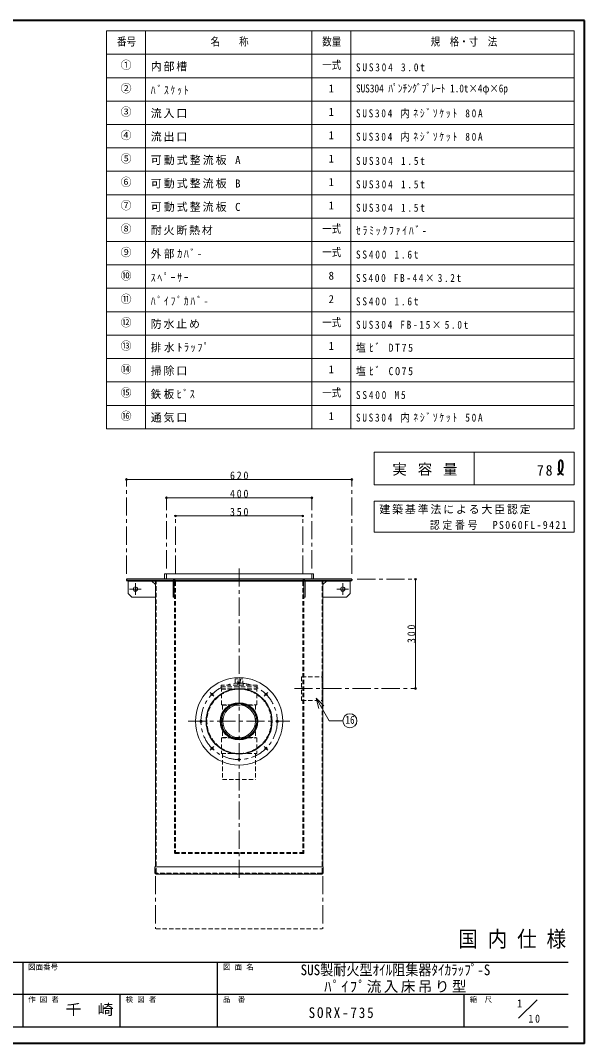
# Model space of a CAD drawing. Units: millimetres at full size, sheet at 1:10. Extents: x -2114 to 1936, y -1399 to 1411.
# Drawn here: x 385 to 1936, y -1399 to 1411 of the extents above; entities that cross this region are included whole.
import ezdxf
from ezdxf.enums import TextEntityAlignment as Align

# ---------------------------------------------------------------- set-up
doc = ezdxf.new("R2010")
doc.units = ezdxf.units.MM
doc.header["$LTSCALE"] = 10
doc.header["$PDMODE"] = 32
doc.header["$PDSIZE"] = 5
doc.linetypes.add('CHAIN1', pattern=[8, 5, -1, 1, -1])
doc.linetypes.add('DASHED1', pattern=[1.8, 1.2, -0.6])
doc.layers.add('0-0_ﾚｲﾔ1', color=4, linetype='Continuous', lineweight=9)
doc.styles.add('ＭＳ ゴシック', font='')
doc.styles.get('ＭＳ ゴシック').set_extended_font_data('MS Gothic')

msp = doc.modelspace()

# ---------------------------------------------------------------- linework, layer by layer
at = {"layer": '0-0_ﾚｲﾔ1', "color": 1, "lineweight": 40}
for p, q in [((1936.08, 1411.36), (-2113.92, 1411.36)), ((1936.08, -1398.64), (1936.08, 1411.36)), ((1936.08, -1398.64), (-2113.92, -1398.64))]:
    msp.add_line(p, q, dxfattribs=at)
at = {"layer": '0-0_ﾚｲﾔ1', "color": 3, "lineweight": 18}
for p, q in [((1907.51, 1382.79), (621.79, 1382.79)), ((728.94, 289.94), (728.94, 1382.79)), ((1186.08, 289.94), (1186.08, 1382.79)), ((1293.22, 289.94), (1293.22, 1382.79)), ((1907.51, 289.94), (1907.51, 1382.79)), ((1907.51, 1318.51), (621.79, 1318.51)), ((1907.51, 1254.22), (621.79, 1254.22)), ((1907.51, 1189.94), (621.79, 1189.94)), ((1907.51, 1125.65), (621.79, 1125.65)), ((1907.51, 1061.36), (621.79, 1061.36)), ((1907.51, 997.08), (621.79, 997.08)), ((1907.51, 932.79), (621.79, 932.79)), ((1907.51, 868.51), (621.79, 868.51)), ((1907.51, 804.22), (621.79, 804.22)), ((1907.51, 739.94), (621.79, 739.94)), ((1907.51, 675.65), (621.79, 675.65)), ((1907.51, 611.36), (621.79, 611.36)), ((1907.51, 547.08), (621.79, 547.08)), ((1907.51, 482.79), (621.79, 482.79)), ((1907.51, 418.51), (621.79, 418.51)), ((1907.51, 354.22), (621.79, 354.22)), ((1357.51, 225.65), (1907.51, 225.65)), ((1357.51, 135.65), (1357.51, 225.65)), ((1632.51, 225.65), (1632.51, 135.65)), ((1907.51, 135.65), (1907.51, 225.65)), ((1357.51, 135.65), (1907.51, 135.65)), ((1357.51, 91.36), (1907.51, 91.36)), ((1357.51, 5.65), (1357.51, 91.36)), ((1907.51, 5.65), (1907.51, 91.36)), ((1357.51, 5.65), (1907.51, 5.65))]:
    msp.add_line(p, q, dxfattribs=at)
at = {"layer": '0-0_ﾚｲﾔ1', "linetype": 'CHAIN1'}
for p, q in [((676.08, -108.64), (676.08, 150.36)), ((1296.08, -108.64), (1296.08, 150.36)), ((786.08, -93.64), (786.08, 100.36)), ((1186.08, -93.64), (1186.08, 100.36)), ((811.08, -108.64), (811.08, 50.36)), ((1161.08, -108.64), (1161.08, 50.36)), ((986.08, -93.64), (986.08, -953.64)), ((701.08, -166.24), (701.08, -134.24)), ((1271.08, -166.24), (1271.08, -134.24)), ((1311.08, -123.64), (1471.08, -123.64)), ((717.08, -150.24), (685.08, -150.24)), ((1287.08, -150.24), (1255.08, -150.24)), ((906.88, -434.44), (916.78, -444.34)), ((1055.37, -444.34), (1065.27, -434.44)), ((1138.08, -423.64), (1471.08, -423.64)), ((846.08, -513.64), (1126.08, -513.64)), ((916.78, -582.93), (906.88, -592.83)), ((1055.37, -582.93), (1065.27, -592.83)), ((756.08, -938.64), (756.08, -1083.64)), ((1216.08, -938.64), (1216.08, -1083.64))]:
    msp.add_line(p, q, dxfattribs=at)
at = {"layer": '0-0_ﾚｲﾔ1'}
for p, q in [((676.08, 150.36), (1296.08, 150.36)), ((1186.08, 100.36), (786.08, 100.36)), ((811.08, 50.36), (1161.08, 50.36)), ((681.08, -128.24), (681.08, -162.24)), ((746.08, -128.24), (756.08, -138.24)), ((1216.08, -138.24), (1226.08, -128.24)), ((1291.08, -128.24), (1291.08, -162.24)), ((1471.08, -123.64), (1471.08, -423.64)), ((681.08, -162.24), (691.08, -172.24)), ((691.08, -172.24), (756.08, -172.24))]:
    msp.add_line(p, q, dxfattribs=at)
at = {"layer": '0-0_ﾚｲﾔ1', "color": 7, "lineweight": 18}
for p, q in [((781.08, -108.64), (781.08, -123.64)), ((1191.08, -108.64), (781.08, -108.64)), ((1191.08, -108.64), (1191.08, -123.64)), ((681.08, -126.64), (681.08, -128.24)), ((681.08, -128.24), (1291.08, -128.24)), ((756.08, -129.84), (756.08, -913.64)), ((807.68, -128.24), (807.68, -172.24)), ((1164.48, -128.24), (1164.48, -172.24)), ((1216.08, -129.84), (1216.08, -913.64)), ((1291.08, -126.64), (1291.08, -128.24)), ((1197.58, -449.63), (1205.34, -478.61)), ((1197.58, -449.63), (1218.79, -470.85)), ((1217.68, -913.64), (754.48, -913.64)), ((754.48, -930.44), (754.48, -913.64)), ((1217.68, -930.44), (1217.68, -913.64)), ((757.68, -933.64), (1214.48, -933.64)), ((1754.86, -1329.14), (1805.36, -1278.64))]:
    msp.add_line(p, q, dxfattribs=at)
at = {"layer": '0-0_ﾚｲﾔ1', "linetype": 'DASHED1'}
for p, q in [((786.08, -108.64), (786.08, -123.64)), ((1186.08, -108.64), (1186.08, -123.64)), ((757.68, -928.84), (757.68, -129.84)), ((808.08, -129.64), (808.08, -876.64)), ((811.08, -129.64), (811.08, -873.64)), ((1161.08, -129.64), (1161.08, -873.64)), ((1164.08, -129.64), (1164.08, -876.64)), ((1214.48, -928.84), (1214.48, -129.84)), ((1158.08, -391.14), (1214.08, -391.14)), ((1158.08, -391.14), (1158.08, -456.14)), ((1214.08, -391.14), (1214.08, -456.14)), ((1158.08, -456.14), (1214.08, -456.14)), ((1164.08, -873.64), (808.08, -873.64)), ((1164.08, -876.64), (808.08, -876.64)), ((756.08, -930.44), (756.08, -913.64)), ((1216.08, -930.44), (1216.08, -913.64)), ((1214.48, -932.04), (757.68, -932.04)), ((1212.88, -930.44), (759.28, -930.44)), ((776.08, -930.44), (776.08, -932.04)), ((1196.08, -930.44), (1196.08, -932.04)), ((757.68, -1083.64), (1214.48, -1083.64))]:
    msp.add_line(p, q, dxfattribs=at)
at = {"layer": '0-0_ﾚｲﾔ1', "color": 5, "lineweight": 25}
for q in [(676.08, -123.64), (1296.08, -126.64)]:
    msp.add_line((1296.08, -123.64), q, dxfattribs=at)
at = {"layer": '0-0_ﾚｲﾔ1', "color": 7, "linetype": 'DASHED1', "lineweight": 18}
for p, q in [((936.58, -414.14), (936.58, -418.64)), ((1035.58, -414.14), (936.58, -414.14)), ((936.58, -418.64), (1035.58, -418.64)), ((936.58, -419.14), (1035.58, -419.14)), ((936.58, -424.64), (936.58, -419.14)), ((975.58, -397.14), (975.08, -414.14)), ((982.58, -397.14), (975.58, -397.14)), ((983.08, -414.14), (982.58, -397.14)), ((989.58, -397.14), (989.08, -414.14)), ((996.58, -397.14), (989.58, -397.14)), ((997.08, -414.14), (996.58, -397.14)), ((1035.58, -414.64), (1035.58, -418.64)), ((1035.58, -424.64), (1035.58, -419.14)), ((936.58, -424.64), (1035.58, -424.64)), ((1034.58, -468.14), (1034.58, -425.14)), ((937.58, -468.14), (1034.58, -468.14)), ((940.58, -469.14), (937.58, -468.14)), ((1031.58, -469.14), (1031.58, -558.14)), ((940.58, -558.14), (937.58, -559.14)), ((937.58, -559.14), (1034.58, -559.14)), ((937.58, -559.14), (937.58, -602.14)), ((1031.58, -558.14), (1034.58, -559.14)), ((1034.58, -559.14), (1034.58, -602.14)), ((937.58, -602.14), (1034.58, -602.14)), ((940.58, -602.14), (940.58, -673.64)), ((1031.58, -602.14), (1031.58, -673.64)), ((940.58, -673.64), (1031.58, -673.64))]:
    msp.add_line(p, q, dxfattribs=at)
at = {"layer": '0-0_ﾚｲﾔ1', "color": 6, "lineweight": 25}
for p, q in [((-2068.92, -1175.06), (1891.08, -1175.06)), ((391.08, -1175.06), (391.08, -1353.64)), ((926.79, -1353.64), (926.79, -1175.06)), ((1891.08, -1264.35), (-144.64, -1264.35)), ((658.94, -1353.64), (658.94, -1264.35)), ((1605.36, -1353.64), (1605.36, -1264.35)), ((1891.08, -1353.64), (-2068.92, -1353.64))]:
    msp.add_line(p, q, dxfattribs=at)
at = {"layer": '0-0_ﾚｲﾔ1', "color": 3, "lineweight": 18}
msp.add_lwpolyline([(1907.51, 289.94), (621.79, 289.94), (621.79, 1382.79)], dxfattribs=at)
at = {"layer": '0-0_ﾚｲﾔ1', "color": 1, "lineweight": 40}
for points in [[(1861.24, 164.31), (1862.05, 164.59), (1863.44, 165.11), (1864.8, 165.65), (1866.1, 166.26), (1867.35, 166.94), (1868.5, 167.73), (1869.12, 168.25), (1869.64, 168.74), (1870.46, 169.66), (1871.21, 170.66), (1871.9, 171.73), (1872.53, 172.86), (1873.1, 174.01), (1873.42, 174.69), (1873.73, 175.4), (1874.24, 176.61), (1874.71, 177.83), (1875.12, 179.06), (1875.48, 180.29), (1875.78, 181.51), (1875.93, 182.22), (1876.07, 183.01), (1876.24, 184.39), (1876.34, 185.79), (1876.38, 187.21), (1876.37, 188.69), (1876.33, 190.24), (1876.29, 191.17), (1876.22, 192.46), (1876.04, 194.72), (1875.69, 196.93), (1875.11, 198.94), (1874.22, 200.63), (1872.94, 201.84), (1871.99, 202.28), (1871.64, 202.37), (1870.99, 202.47), (1870.33, 202.5), (1869.66, 202.44)], [(1869.66, 202.44), (1869, 202.3), (1868.38, 202.08), (1868.05, 201.92), (1867.55, 201.59), (1866.83, 200.87), (1866.26, 200), (1865.82, 199.01), (1865.5, 197.94), (1865.28, 196.83), (1865.18, 196.19), (1865.09, 195.34), (1865.02, 193.91), (1865.02, 192.51), (1865.07, 191.13), (1865.13, 189.76), (1865.18, 188.39), (1865.18, 187.59), (1865.16, 186.38), (1865.05, 184.26), (1864.92, 182.13), (1864.85, 180.01), (1864.93, 177.91), (1865.23, 175.86), (1865.54, 174.69), (1865.73, 174.14), (1866.12, 173.2), (1866.59, 172.29), (1867.12, 171.41), (1867.71, 170.56), (1868.36, 169.76), (1868.76, 169.32), (1869.07, 169.01), (1869.61, 168.49), (1870.17, 168), (1870.76, 167.53), (1871.36, 167.09), (1871.98, 166.68), (1872.35, 166.46), (1872.83, 166.17)], [(1872.83, 166.17), (1873.67, 165.72), (1874.54, 165.3), (1875.42, 164.9), (1876.31, 164.53), (1877.2, 164.16), (1877.72, 163.95)]]:
    msp.add_lwpolyline(points, dxfattribs=at)
at = {"layer": '0-0_ﾚｲﾔ1', "color": 5, "lineweight": 25}
msp.add_lwpolyline([(676.08, -123.64), (676.08, -126.64), (1296.08, -126.64)], dxfattribs=at)
at = {"layer": '0-0_ﾚｲﾔ1', "color": 7, "lineweight": 18}
for points in [[(804.48, -128.24), (804.48, -172.24), (807.68, -172.24)], [(1167.68, -128.24), (1167.68, -172.24), (1164.48, -172.24)], [(1197.58, -449.63), (1233.65, -512.11), (1271.61, -512.11)]]:
    msp.add_lwpolyline(points, dxfattribs=at)
at = {"layer": '0-0_ﾚｲﾔ1'}
msp.add_lwpolyline([(1291.08, -162.24), (1281.08, -172.24), (1216.08, -172.24)], dxfattribs=at)
at = {"layer": '0-0_ﾚｲﾔ1', "color": 7, "linetype": 'DASHED1', "lineweight": 18}
for points in [[(937.58, -468.14), (937.58, -425.14), (1034.58, -425.14)], [(940.58, -469.14), (1031.58, -469.14), (1034.58, -468.14)], [(940.58, -469.14), (940.58, -558.14), (1031.58, -558.14)]]:
    msp.add_lwpolyline(points, dxfattribs=at)
at = {"layer": '0-0_ﾚｲﾔ1'}
for centre, radius in [((701.08, -150.24), 6), ((1271.08, -150.24), 6), ((986.08, -513.64), 48.5), ((986.08, -513.64), 45)]:
    msp.add_circle(centre, radius, dxfattribs=at)
at = {"layer": '0-0_ﾚｲﾔ1', "color": 7, "lineweight": 18}
for centre, radius in [((986.08, -513.64), 120), ((986.08, -408.64), 3), ((911.83, -439.39), 3), ((1060.32, -439.39), 3), ((1290.89, -512.11), 19.29), ((881.08, -513.64), 3), ((1091.08, -513.64), 3), ((911.83, -587.88), 3), ((1060.32, -587.88), 3), ((986.08, -618.64), 3)]:
    msp.add_circle(centre, radius, dxfattribs=at)
at = {"layer": '0-0_ﾚｲﾔ1', "linetype": 'CHAIN1'}
msp.add_circle((986.08, -513.64), 105, dxfattribs=at)
at = {"layer": '0-0_ﾚｲﾔ1', "color": 5, "lineweight": 25}
for radius in [90, 51]:
    msp.add_circle((986.08, -513.64), radius, dxfattribs=at)
at = {"layer": '0-0_ﾚｲﾔ1', "color": 7, "linetype": 'DASHED1', "lineweight": 18}
msp.add_circle((986.08, -513.64), 88.4, dxfattribs=at)
at = {"layer": '0-0_ﾚｲﾔ1', "linetype": 'DASHED1'}
for centre, radius, start, end in [((754.48, -129.84), 3.2, 0, 90), ((805.08, -129.64), 6, 0, 90), ((805.08, -129.64), 3, 0, 90), ((1167.08, -129.64), 6, 90, 180), ((1167.08, -129.64), 3, 90, 180), ((1217.68, -129.84), 3.2, 90, 180), ((759.28, -928.84), 3.2, 180, 270), ((757.68, -930.44), 1.6, 180, 270), ((759.28, -928.84), 1.6, 180, 270), ((1212.88, -928.84), 1.6, 270, 0), ((1212.88, -928.84), 3.2, 270, 0), ((1214.48, -930.44), 1.6, 270, 0)]:
    msp.add_arc(centre, radius, start, end, dxfattribs=at)
at = {"layer": '0-0_ﾚｲﾔ1', "color": 7, "lineweight": 18}
for centre, radius, start, end in [((754.48, -129.84), 1.6, 0, 90), ((1217.68, -129.84), 1.6, 90, 180), ((757.68, -930.44), 3.2, 180, 270), ((1214.48, -930.44), 3.2, 270, 0)]:
    msp.add_arc(centre, radius, start, end, dxfattribs=at)
at = {"layer": '0-0_ﾚｲﾔ1'}
for p in [(676.08, 150.36), (1296.08, 150.36), (786.08, 100.36), (1186.08, 100.36), (811.08, 50.36), (1161.08, 50.36), (1471.08, -123.64), (1471.08, -423.64)]:
    msp.add_point(p, dxfattribs=at)

# ---------------------------------------------------------------- texts
at = {"layer": '0-0_ﾚｲﾔ1', "color": 7, "style": 'ＭＳ ゴシック'}
for s, height, width, p in [('番号', 21.99, 0.85, (650.36, 1335.65)), ('名\u3000\u3000称', 21.99, 0.85, (907.51, 1335.65)), ('数量', 21.99, 0.85, (1214.65, 1335.65)), ('規\u3000格・寸\u3000法', 21.99, 0.85, (1512.86, 1335.65)), ('一式', 21.99, 0.85, (1214.65, 1271.36)), ('SUS304 ﾊﾟﾝﾁﾝｸﾞﾌﾟﾚｰﾄ 1.0t×4φ×6p', 21.99, 0.85, (1307.51, 1207.08)), ('一式', 21.99, 0.85, (1214.65, 821.36)), ('一式', 21.99, 0.85, (1214.65, 757.08)), ('一式', 21.99, 0.85, (1214.65, 564.22)), ('一式', 21.99, 0.85, (1214.65, 371.36)), ('16', 21.99, 0.85, (1278.39, -527.11)), ('国 内 仕 様', 43.99, 0.9, (1588.58, -1146.49)), ('SUS製耐火型ｵｲﾙ阻集器ﾀｲｶﾗｯﾌﾟ-S', 29.33, 0.9, (1155.19, -1219.71)), ('千\u3000崎', 29.33, 1.1, (508.94, -1328.99))]:
    msp.add_text(s, height=height, dxfattribs=dict(at, width=width)).set_placement(p, align=Align.BOTTOM_LEFT)
for s, height, p in [('①', 21.99, (660.36, 1271.36)), ('②', 21.99, (660.36, 1207.08)), ('1', 21.99, (1232.15, 1207.08)), ('③', 21.99, (660.36, 1142.79)), ('1', 21.99, (1232.15, 1142.79)), ('④', 21.99, (660.36, 1078.51)), ('1', 21.99, (1232.15, 1078.51)), ('⑤', 21.99, (660.36, 1014.22)), ('1', 21.99, (1232.15, 1014.22)), ('⑥', 21.99, (660.36, 949.94)), ('1', 21.99, (1232.15, 949.94)), ('⑦', 21.99, (660.36, 885.65)), ('1', 21.99, (1232.15, 885.65)), ('⑧', 21.99, (660.36, 821.36)), ('⑨', 21.99, (660.36, 757.08)), ('⑩', 21.99, (660.36, 692.79)), ('8', 21.99, (1232.15, 692.79)), ('⑪', 21.99, (660.36, 628.51)), ('2', 21.99, (1232.15, 628.51)), ('⑫', 21.99, (660.36, 564.22)), ('⑬', 21.99, (660.36, 499.94)), ('1', 21.99, (1232.15, 499.94)), ('⑭', 21.99, (660.36, 435.65)), ('1', 21.99, (1232.15, 435.65)), ('⑮', 21.99, (660.36, 371.36)), ('⑯', 21.99, (660.36, 307.08)), ('1', 21.99, (1232.15, 307.08)), ('図面番号', 14.66, (406.08, -1200.06)), ('図 面 名', 14.66, (941.79, -1200.06)), ('作 図 者', 14.66, (406.08, -1289.35)), ('検 図 者', 14.66, (673.94, -1289.35)), ('品\u3000番', 14.66, (941.79, -1289.35)), ('縮\u3000尺', 14.66, (1620.36, -1289.35)), ('1', 21.99, (1749.78, -1306.16))]:
    msp.add_text(s, height=height, dxfattribs=at).set_placement(p, align=Align.BOTTOM_LEFT)
at = {"layer": '0-0_ﾚｲﾔ1', "color": 7, "attachment_point": 7, "style": 'ＭＳ ゴシック'}
for s, insert, char_height in [('\\T1.17;内部槽', (743.22, 1271.36), 21.99), ('\\T1.39;\\W0.85;SUS304\\~3.0t', (1307.51, 1271.36), 21.99), ('\\T1.39;\\W0.85;ﾊﾞｽｹｯﾄ', (743.22, 1207.08), 21.99), ('\\T1.17;流入口', (743.22, 1142.79), 21.99), ('\\T1.37;\\W0.85;SUS304\\~内ﾈｼﾞｿｹｯﾄ\\~80A', (1307.51, 1142.79), 21.99), ('\\T1.17;流出口', (743.22, 1078.51), 21.99), ('\\T1.37;\\W0.85;SUS304\\~内ﾈｼﾞｿｹｯﾄ\\~80A', (1307.51, 1078.51), 21.99), ('\\T1.19;可動式整流板\\~A', (743.22, 1014.22), 21.99), ('\\T1.39;\\W0.85;SUS304\\~1.5t', (1307.51, 1014.22), 21.99), ('\\T1.19;可動式整流板\\~B', (743.22, 949.94), 21.99), ('\\T1.39;\\W0.85;SUS304\\~1.5t', (1307.51, 949.94), 21.99), ('\\T1.19;可動式整流板\\~C', (743.22, 885.65), 21.99), ('\\T1.39;\\W0.85;SUS304\\~1.5t', (1307.51, 885.65), 21.99), ('\\T1.17;耐火断熱材', (743.22, 821.36), 21.99), ('\\T1.39;\\W0.85;ｾﾗﾐｯｸﾌｧｲﾊﾞ-', (1307.51, 821.36), 21.99), ('\\T1.27;\\W0.95;外部ｶﾊﾞ-', (743.22, 757.08), 21.99), ('\\T1.39;\\W0.85;SS400\\~1.6t', (1307.51, 757.08), 21.99), ('\\T1.39;\\W0.85;ｽﾍﾟｰｻｰ', (743.22, 692.79), 21.99), ('\\T1.36;\\W0.85;SS400\\~FB-44×3.2t', (1307.51, 692.79), 21.99), ('\\T1.39;\\W0.85;ﾊﾟｲﾌﾟｶﾊﾞ-', (743.22, 628.51), 21.99), ('\\T1.39;\\W0.85;SS400\\~1.6t', (1307.51, 628.51), 21.99), ('\\T1.17;防水止め', (743.22, 564.22), 21.99), ('\\T1.37;\\W0.85;SUS304\\~FB-15×5.0t', (1307.51, 564.22), 21.99), ('\\T1.28;\\W0.95;排水ﾄﾗｯﾌﾟ', (743.22, 499.94), 21.99), ('\\T1.33;\\W0.9;塩ﾋﾞ\\~DT75', (1307.51, 499.94), 21.99), ('\\T1.17;掃除口', (743.22, 435.65), 21.99), ('\\T1.33;\\W0.9;塩ﾋﾞ\\~CO75', (1307.51, 435.65), 21.99), ('\\T1.25;\\W0.95;鉄板ﾋﾞｽ', (743.22, 371.36), 21.99), ('\\T1.39;\\W0.85;SS400\\~M5', (1307.51, 371.36), 21.99), ('\\T1.17;通気口', (743.22, 307.08), 21.99), ('\\T1.37;\\W0.85;SUS304\\~内ﾈｼﾞｿｹｯﾄ\\~50A', (1307.51, 307.08), 21.99), ('\\T1.16;実\\~容\\~量', (1407.51, 160.65), 29.33), ('\\T1.38;\\W0.9;620', (961.08, 150.36), 21.99), ('\\T1.27;\\W0.95;78', (1805.01, 160.65), 29.33), ('\\T1.38;\\W0.9;400', (961.08, 100.36), 21.99), ('\\T1.38;\\W0.9;350', (961.08, 50.36), 21.99), ('\\T1.17;建築基準法による大臣認定', (1371.79, 54.94), 21.99), ('\\T1.28;\\W0.9;認定番号\u3000PS060FL-9421', (1510.72, 12.08), 21.99), ('\\T1.17;ﾊﾟｲﾌﾟ流入床吊り型', (1220.19, -1259.71), 29.33), ('\\T1.28;\\W0.9;SORX-735', (1177.33, -1328.99), 29.33), ('\\T1.36;\\W0.9;10', (1781.75, -1341.54), 21.99)]:
    msp.add_mtext(s, dxfattribs=dict(at, insert=insert, char_height=char_height))
at = {"layer": '0-0_ﾚｲﾔ1', "color": 7, "insert": (1471.08, -298.64), "char_height": 21.99, "attachment_point": 7, "rotation": 90, "style": 'ＭＳ ゴシック'}
msp.add_mtext('\\T1.38;\\W0.9;300', dxfattribs=at)

doc.saveas('drawing.dxf')
